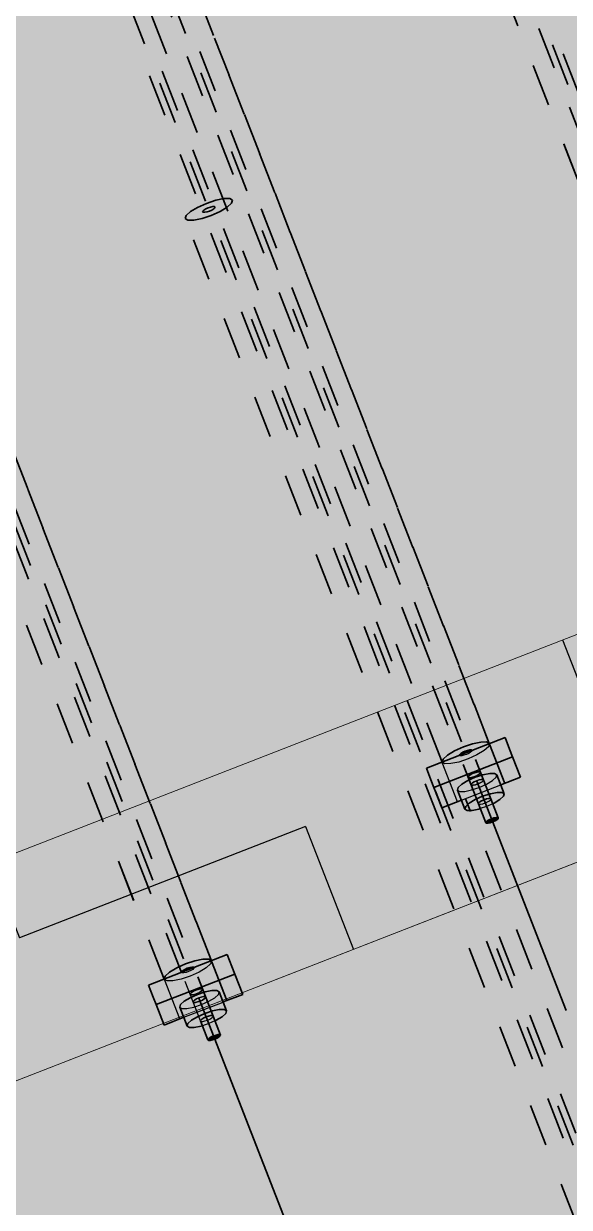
# Model space of a CAD drawing. Header units: metres. Extents: x 2688466 to 2688595, y 1221626 to 1221756.
# Drawn here: x 2688497.592 to 2688498.885, y 1221708.503 to 1221711.307 of the extents above; entities that cross this region are included whole.
import ezdxf

# ---------------------------------------------------------------- set-up
doc = ezdxf.new("R2010")
doc.units = ezdxf.units.M
doc.linetypes.add('AUSGEZOGEN', pattern=[0])
doc.linetypes.add('VERDECKT2_S2', pattern=[0.15, 0.1, -0.05])
for name, color, linetype, lineweight in [('Beton Ansicht', 7, 'AUSGEZOGEN', 35), ('Schnittbeschriftung', 7, 'AUSGEZOGEN', 50), ('Standard', 7, 'AUSGEZOGEN', 13)]:
    doc.layers.add(name, color=color, linetype=linetype, lineweight=lineweight)

msp = doc.modelspace()

# ---------------------------------------------------------------- hatches: boundary and pattern name
at = {"layer": 'Beton Ansicht', "linetype": 'AUSGEZOGEN', "lineweight": 13, "true_color": 0xc86432, "transparency": 33554687}
for points in [[(2688498.7436, 1221709.5882), (2688498.7328, 1221709.6161), (2688498.5464, 1221709.5435), (2688498.5573, 1221709.5157)], [(2688498.5573, 1221709.5157), (2688498.5643, 1221709.4977), (2688498.7506, 1221709.5702), (2688498.7436, 1221709.5882)], [(2688498.5643, 1221709.4977), (2688498.5831, 1221709.4494), (2688498.6297, 1221709.4676), (2688498.6203, 1221709.4917), (2688498.622, 1221709.4977), (2688498.6306, 1221709.5055), (2688498.6447, 1221709.514), (2688498.6622, 1221709.5219), (2688498.6803, 1221709.5279), (2688498.6965, 1221709.5312), (2688498.7081, 1221709.5312), (2688498.7135, 1221709.528), (2688498.7228, 1221709.5039), (2688498.7694, 1221709.522), (2688498.7506, 1221709.5702)], [(2688498.0854, 1221709.0739), (2688498.0746, 1221709.1018), (2688497.8882, 1221709.0292), (2688497.899, 1221709.0014)], [(2688497.899, 1221709.0014), (2688497.9061, 1221708.9834), (2688498.0924, 1221709.0559), (2688498.0854, 1221709.0739)], [(2688497.9061, 1221708.9834), (2688497.9248, 1221708.9351), (2688497.9714, 1221708.9533), (2688497.962, 1221708.9774), (2688497.9638, 1221708.9834), (2688497.9724, 1221708.9912), (2688497.9865, 1221708.9997), (2688498.0039, 1221709.0076), (2688498.0221, 1221709.0136), (2688498.0383, 1221709.0169), (2688498.0499, 1221709.0169), (2688498.0552, 1221709.0137), (2688498.0646, 1221708.9896), (2688498.1112, 1221709.0077), (2688498.0924, 1221709.0559)]]:
    msp.add_hatch(color=32, dxfattribs=at).paths.add_polyline_path(points)
at = {"layer": 'Beton Ansicht', "linetype": 'AUSGEZOGEN', "lineweight": 13, "transparency": 33554687}
for points in [[(2688498.6253, 1221709.5759), (2688498.6247, 1221709.574), (2688498.6258, 1221709.5744)], [(2688498.628, 1221709.5784), (2688498.6253, 1221709.5759), (2688498.6258, 1221709.5744), (2688498.6291, 1221709.5757)], [(2688498.6325, 1221709.5811), (2688498.628, 1221709.5784), (2688498.6291, 1221709.5757), (2688498.6339, 1221709.5776)], [(2688498.6381, 1221709.5837), (2688498.6325, 1221709.5811), (2688498.6339, 1221709.5776), (2688498.6396, 1221709.5798)], [(2688498.6439, 1221709.5856), (2688498.6381, 1221709.5837), (2688498.6396, 1221709.5798), (2688498.6453, 1221709.582)], [(2688498.6491, 1221709.5866), (2688498.6439, 1221709.5856), (2688498.6453, 1221709.582), (2688498.6502, 1221709.5839)], [(2688498.6528, 1221709.5866), (2688498.6491, 1221709.5866), (2688498.6502, 1221709.5839), (2688498.6534, 1221709.5852)], [(2688498.6545, 1221709.5856), (2688498.6528, 1221709.5866), (2688498.6534, 1221709.5852)], [(2688498.6481, 1221709.4605), (2688498.6622, 1221709.469), (2688498.6447, 1221709.514), (2688498.6306, 1221709.5055)], [(2688498.6622, 1221709.469), (2688498.6797, 1221709.4769), (2688498.6622, 1221709.5219), (2688498.6447, 1221709.514)], [(2688498.6797, 1221709.4769), (2688498.6979, 1221709.4829), (2688498.6803, 1221709.5279), (2688498.6622, 1221709.5219)], [(2688498.6979, 1221709.4829), (2688498.714, 1221709.4862), (2688498.6965, 1221709.5312), (2688498.6803, 1221709.5279)], [(2688498.714, 1221709.4862), (2688498.7256, 1221709.4862), (2688498.7081, 1221709.5312), (2688498.6965, 1221709.5312)], [(2688498.7256, 1221709.4862), (2688498.731, 1221709.483), (2688498.7135, 1221709.528), (2688498.7081, 1221709.5312)], [(2688498.6378, 1221709.4467), (2688498.6395, 1221709.4527), (2688498.622, 1221709.4977), (2688498.6203, 1221709.4917)], [(2688498.6395, 1221709.4527), (2688498.6481, 1221709.4605), (2688498.6306, 1221709.5055), (2688498.622, 1221709.4977)], [(2688498.7066, 1221709.4606), (2688498.7207, 1221709.4691), (2688498.7292, 1221709.477), (2688498.731, 1221709.483), (2688498.7256, 1221709.4862), (2688498.714, 1221709.4862), (2688498.6979, 1221709.4829), (2688498.6797, 1221709.4769), (2688498.6622, 1221709.469), (2688498.6481, 1221709.4605), (2688498.6395, 1221709.4527), (2688498.6378, 1221709.4467), (2688498.6431, 1221709.4435), (2688498.6548, 1221709.4435), (2688498.6709, 1221709.4467), (2688498.6739, 1221709.4477), (2688498.6695, 1221709.459), (2688498.67, 1221709.4609), (2688498.6728, 1221709.4635), (2688498.6773, 1221709.4662), (2688498.6829, 1221709.4687), (2688498.6887, 1221709.4706), (2688498.6939, 1221709.4717), (2688498.6976, 1221709.4717), (2688498.6993, 1221709.4706), (2688498.7037, 1221709.4593)], [(2688498.687, 1221709.414), (2688498.6876, 1221709.4159), (2688498.67, 1221709.4609), (2688498.6695, 1221709.459)], [(2688498.6876, 1221709.4159), (2688498.6903, 1221709.4185), (2688498.6728, 1221709.4635), (2688498.67, 1221709.4609)], [(2688498.6903, 1221709.4185), (2688498.6948, 1221709.4212), (2688498.6773, 1221709.4662), (2688498.6728, 1221709.4635)], [(2688498.6948, 1221709.4212), (2688498.7004, 1221709.4237), (2688498.6829, 1221709.4687), (2688498.6773, 1221709.4662)], [(2688498.7004, 1221709.4237), (2688498.7062, 1221709.4256), (2688498.6887, 1221709.4706), (2688498.6829, 1221709.4687)], [(2688498.7062, 1221709.4256), (2688498.7114, 1221709.4267), (2688498.6939, 1221709.4717), (2688498.6887, 1221709.4706)], [(2688498.7114, 1221709.4267), (2688498.7151, 1221709.4267), (2688498.6976, 1221709.4717), (2688498.6939, 1221709.4717)], [(2688498.7151, 1221709.4267), (2688498.7168, 1221709.4256), (2688498.6993, 1221709.4706), (2688498.6976, 1221709.4717)], [(2688498.7135, 1221709.4212), (2688498.7163, 1221709.4237), (2688498.7168, 1221709.4256), (2688498.7151, 1221709.4267), (2688498.7114, 1221709.4267), (2688498.7062, 1221709.4256), (2688498.7004, 1221709.4237), (2688498.6948, 1221709.4212), (2688498.6903, 1221709.4185), (2688498.6876, 1221709.4159), (2688498.687, 1221709.414), (2688498.6887, 1221709.413), (2688498.6924, 1221709.413), (2688498.6976, 1221709.414), (2688498.7034, 1221709.416), (2688498.709, 1221709.4185)], [(2688497.9698, 1221709.0641), (2688497.967, 1221709.0616), (2688497.9676, 1221709.0601), (2688497.9708, 1221709.0614)], [(2688497.9743, 1221709.0668), (2688497.9698, 1221709.0641), (2688497.9708, 1221709.0614), (2688497.9757, 1221709.0633)], [(2688497.9799, 1221709.0694), (2688497.9743, 1221709.0668), (2688497.9757, 1221709.0633), (2688497.9814, 1221709.0655)], [(2688497.9857, 1221709.0713), (2688497.9799, 1221709.0694), (2688497.9814, 1221709.0655), (2688497.9871, 1221709.0677)], [(2688497.9909, 1221709.0723), (2688497.9857, 1221709.0713), (2688497.9871, 1221709.0677), (2688497.9919, 1221709.0696)], [(2688497.9946, 1221709.0723), (2688497.9909, 1221709.0723), (2688497.9919, 1221709.0696), (2688497.9952, 1221709.0709)], [(2688497.9963, 1221709.0713), (2688497.9946, 1221709.0723), (2688497.9952, 1221709.0709)], [(2688497.967, 1221709.0616), (2688497.9665, 1221709.0597), (2688497.9676, 1221709.0601)], [(2688498.004, 1221708.9547), (2688498.0215, 1221708.9626), (2688498.0039, 1221709.0076), (2688497.9865, 1221708.9997)], [(2688498.0215, 1221708.9626), (2688498.0396, 1221708.9686), (2688498.0221, 1221709.0136), (2688498.0039, 1221709.0076)], [(2688498.0396, 1221708.9686), (2688498.0558, 1221708.9719), (2688498.0383, 1221709.0169), (2688498.0221, 1221709.0136)], [(2688498.0558, 1221708.9719), (2688498.0674, 1221708.9719), (2688498.0499, 1221709.0169), (2688498.0383, 1221709.0169)], [(2688498.0674, 1221708.9719), (2688498.0727, 1221708.9687), (2688498.0552, 1221709.0137), (2688498.0499, 1221709.0169)], [(2688497.9796, 1221708.9324), (2688497.9813, 1221708.9384), (2688497.9638, 1221708.9834), (2688497.962, 1221708.9774)], [(2688497.9813, 1221708.9384), (2688497.9899, 1221708.9462), (2688497.9724, 1221708.9912), (2688497.9638, 1221708.9834)], [(2688497.9899, 1221708.9462), (2688498.004, 1221708.9547), (2688497.9865, 1221708.9997), (2688497.9724, 1221708.9912)], [(2688498.0483, 1221708.9463), (2688498.0624, 1221708.9548), (2688498.071, 1221708.9627), (2688498.0727, 1221708.9687), (2688498.0674, 1221708.9719), (2688498.0558, 1221708.9719), (2688498.0396, 1221708.9686), (2688498.0215, 1221708.9626), (2688498.004, 1221708.9547), (2688497.9899, 1221708.9462), (2688497.9813, 1221708.9384), (2688497.9796, 1221708.9324), (2688497.9849, 1221708.9291), (2688497.9965, 1221708.9292), (2688498.0127, 1221708.9324), (2688498.0156, 1221708.9334), (2688498.0112, 1221708.9447), (2688498.0118, 1221708.9466), (2688498.0145, 1221708.9491), (2688498.0191, 1221708.9519), (2688498.0247, 1221708.9544), (2688498.0305, 1221708.9563), (2688498.0356, 1221708.9574), (2688498.0394, 1221708.9574), (2688498.0411, 1221708.9563), (2688498.0455, 1221708.945)], [(2688498.0321, 1221708.9041), (2688498.0366, 1221708.9069), (2688498.0191, 1221708.9519), (2688498.0145, 1221708.9491)], [(2688498.0366, 1221708.9069), (2688498.0422, 1221708.9094), (2688498.0247, 1221708.9544), (2688498.0191, 1221708.9519)], [(2688498.0422, 1221708.9094), (2688498.048, 1221708.9113), (2688498.0305, 1221708.9563), (2688498.0247, 1221708.9544)], [(2688498.048, 1221708.9113), (2688498.0532, 1221708.9124), (2688498.0356, 1221708.9574), (2688498.0305, 1221708.9563)], [(2688498.0532, 1221708.9124), (2688498.0569, 1221708.9124), (2688498.0394, 1221708.9574), (2688498.0356, 1221708.9574)], [(2688498.0569, 1221708.9124), (2688498.0586, 1221708.9113), (2688498.0411, 1221708.9563), (2688498.0394, 1221708.9574)], [(2688498.0288, 1221708.8997), (2688498.0293, 1221708.9016), (2688498.0118, 1221708.9466), (2688498.0112, 1221708.9447)], [(2688498.0293, 1221708.9016), (2688498.0321, 1221708.9041), (2688498.0145, 1221708.9491), (2688498.0118, 1221708.9466)], [(2688498.0553, 1221708.9069), (2688498.058, 1221708.9094), (2688498.0586, 1221708.9113), (2688498.0569, 1221708.9124), (2688498.0532, 1221708.9124), (2688498.048, 1221708.9113), (2688498.0422, 1221708.9094), (2688498.0366, 1221708.9069), (2688498.0321, 1221708.9041), (2688498.0293, 1221708.9016), (2688498.0288, 1221708.8997), (2688498.0305, 1221708.8987), (2688498.0342, 1221708.8987), (2688498.0394, 1221708.8997), (2688498.0452, 1221708.9017), (2688498.0508, 1221708.9042)]]:
    msp.add_hatch(color=5, dxfattribs=at).paths.add_polyline_path(points)
at = {"layer": 'Standard', "linetype": 'AUSGEZOGEN', "lineweight": 13, "transparency": 33554559}
h = msp.add_hatch(color=7, dxfattribs=at)
h.set_gradient(color1=(199, 199, 199), color2=(199, 199, 199), one_color=1)
h.paths.add_polyline_path([(2688508.4469, 1221713.6064), (2688507.7472, 1221715.4031), (2688495.913, 1221710.7942), (2688496.6224, 1221708.9726), (2688497.1177, 1221709.1655), (2688507.7296, 1221713.2983), (2688507.7199, 1221713.3233)], flags=0)
h = msp.add_hatch(color=7, dxfattribs=at)
h.set_gradient(color1=(140, 255, 140), color2=(140, 255, 140), one_color=1)
h.paths.add_polyline_path([(2688507.7296, 1221713.2983), (2688497.1177, 1221709.1655), (2688496.6224, 1221708.9726), (2688496.8051, 1221708.5036), (2688507.9123, 1221712.8293)], flags=0)
at = {"layer": 'Standard', "linetype": 'AUSGEZOGEN', "lineweight": 25, "transparency": 33554687}
h = msp.add_hatch(dxfattribs=at)
h.set_pattern_fill('MUSTER', scale=0.7275, angle=201.28, style=0, pattern_type=2)
h.set_pattern_definition([(201.28, (2688527.21626, 1221729.27115), (-0.413869, -0.941926), [0.7275, -0.7275]), (291.28, (2688527.21626, 1221729.27115), (0.941926, -0.413869), [0.7275, -0.7275])])
h.paths.add_polyline_path([(2688496.6224, 1221708.9726), (2688496.8051, 1221708.5036), (2688501.5164, 1221710.3382), (2688502.4685, 1221709.6683), (2688508.2642, 1221711.9256), (2688507.7296, 1221713.2983), (2688497.1177, 1221709.1655)], flags=0)
at = {"layer": 'Standard', "linetype": 'AUSGEZOGEN', "lineweight": 13, "transparency": 33554559}
h = msp.add_hatch(color=7, dxfattribs=at)
h.set_gradient(color1=(199, 199, 199), color2=(199, 199, 199), one_color=1)
h.paths.add_polyline_path([(2688498.9716, 1221702.9406), (2688501.4559, 1221703.9081), (2688500.6814, 1221705.8966), (2688502.9031, 1221706.7619), (2688501.5163, 1221710.3384), (2688496.8051, 1221708.5036)], flags=0)

# ---------------------------------------------------------------- linework, layer by layer
at = {"layer": 'Beton Ansicht', "linetype": 'VERDECKT2_S2', "lineweight": 35, "transparency": 33554687}
for p, q in [((2688499.5022, 1221709.5253), (2688498.0552, 1221713.2406)), ((2688499.5346, 1221709.4861), (2688498.0645, 1221713.2609)), ((2688499.4872, 1221709.6519), (2688498.0851, 1221713.2522)), ((2688499.4164, 1221709.6243), (2688498.0142, 1221713.2246)), ((2688498.7019, 1221709.4198), (2688497.2318, 1221713.1946)), ((2688498.6993, 1221709.4706), (2688497.2524, 1221713.1859)), ((2688498.6955, 1221709.6016), (2688497.2934, 1221713.2019)), ((2688498.5837, 1221709.558), (2688497.1815, 1221713.1583)), ((2688498.6695, 1221709.459), (2688497.2225, 1221713.1743)), ((2688498.0437, 1221708.9055), (2688496.5736, 1221712.6803)), ((2688498.0373, 1221709.0873), (2688496.6351, 1221712.6876)), ((2688497.9665, 1221709.0597), (2688496.5643, 1221712.66)), ((2688498.0411, 1221708.9563), (2688496.5941, 1221712.6716)), ((2688497.9255, 1221709.0437), (2688496.5233, 1221712.644)), ((2688500.7815, 1221703.8046), (2688497.7203, 1221711.6648)), ((2688498.7321, 1221709.5075), (2688498.0446, 1221711.2728)), ((2688498.5837, 1221709.558), (2688497.9328, 1221711.2293)), ((2688500.6849, 1221704.0083), (2688497.8806, 1221711.2089)), ((2688500.7148, 1221704.0199), (2688497.9104, 1221711.2205)), ((2688499.4164, 1221709.6243), (2688498.8416, 1221711.1003)), ((2688498.0472, 1221710.8887), (2688498.0253, 1221710.8815)), ((2688498.0665, 1221710.8926), (2688498.0472, 1221710.8887)), ((2688498.0805, 1221710.8927), (2688498.0665, 1221710.8926)), ((2688498.0869, 1221710.8888), (2688498.0805, 1221710.8927)), ((2688498.0848, 1221710.8816), (2688498.0869, 1221710.8888)), ((2688497.9874, 1221710.8618), (2688497.9772, 1221710.8524)), ((2688498.0044, 1221710.872), (2688497.9874, 1221710.8618)), ((2688498.0253, 1221710.8815), (2688498.0044, 1221710.872)), ((2688498.0166, 1221710.8631), (2688498.0161, 1221710.8612)), ((2688498.0161, 1221710.8612), (2688498.0178, 1221710.8602)), ((2688498.0194, 1221710.8656), (2688498.0166, 1221710.8631)), ((2688498.0178, 1221710.8602), (2688498.0215, 1221710.8602)), ((2688498.0239, 1221710.8683), (2688498.0194, 1221710.8656)), ((2688498.0215, 1221710.8602), (2688498.0267, 1221710.8612)), ((2688498.0295, 1221710.8709), (2688498.0239, 1221710.8683)), ((2688498.0267, 1221710.8612), (2688498.0325, 1221710.8631)), ((2688498.0353, 1221710.8728), (2688498.0295, 1221710.8709)), ((2688498.0325, 1221710.8631), (2688498.0381, 1221710.8657)), ((2688498.0404, 1221710.8738), (2688498.0353, 1221710.8728)), ((2688498.0366, 1221710.8525), (2688498.0576, 1221710.862)), ((2688498.0381, 1221710.8657), (2688498.0426, 1221710.8684)), ((2688498.0442, 1221710.8738), (2688498.0404, 1221710.8738)), ((2688498.0426, 1221710.8684), (2688498.0453, 1221710.8709)), ((2688498.0459, 1221710.8728), (2688498.0442, 1221710.8738)), ((2688498.0453, 1221710.8709), (2688498.0459, 1221710.8728)), ((2688498.0576, 1221710.862), (2688498.0745, 1221710.8722)), ((2688498.0745, 1221710.8722), (2688498.0848, 1221710.8816)), ((2688498.0739, 1221708.9932), (2688497.3572, 1221710.8334)), ((2688497.9772, 1221710.8524), (2688497.9751, 1221710.8452)), ((2688497.9751, 1221710.8452), (2688497.9815, 1221710.8413)), ((2688500.6439, 1221703.9924), (2688497.9751, 1221710.8452)), ((2688497.9815, 1221710.8413), (2688497.9954, 1221710.8414)), ((2688497.9954, 1221710.8414), (2688498.0148, 1221710.8453)), ((2688498.0148, 1221710.8453), (2688498.0366, 1221710.8525)), ((2688497.9255, 1221709.0437), (2688497.2454, 1221710.7898)), ((2688500.7558, 1221704.0359), (2688498.639, 1221709.4712))]:
    msp.add_line(p, q, dxfattribs=at)
at = {"layer": 'Beton Ansicht', "linetype": 'AUSGEZOGEN', "lineweight": 35, "transparency": 33554687}
for p, q in [((2688498.5464, 1221709.5435), (2688498.7328, 1221709.6161)), ((2688498.634, 1221709.5943), (2688498.6558, 1221709.6015)), ((2688498.6558, 1221709.6015), (2688498.6752, 1221709.6054)), ((2688498.6752, 1221709.6054), (2688498.6891, 1221709.6055)), ((2688498.6891, 1221709.6055), (2688498.6955, 1221709.6016)), ((2688498.7436, 1221709.5882), (2688498.7328, 1221709.6161)), ((2688498.7506, 1221709.5702), (2688498.5643, 1221709.4977)), ((2688498.5858, 1221709.5652), (2688498.5961, 1221709.5746)), ((2688498.5961, 1221709.5746), (2688498.613, 1221709.5848)), ((2688498.613, 1221709.5848), (2688498.634, 1221709.5943)), ((2688498.6247, 1221709.574), (2688498.6253, 1221709.5759)), ((2688498.6253, 1221709.5759), (2688498.628, 1221709.5784)), ((2688498.628, 1221709.5784), (2688498.6325, 1221709.5811)), ((2688498.6325, 1221709.5811), (2688498.6381, 1221709.5837)), ((2688498.6381, 1221709.5837), (2688498.6439, 1221709.5856)), ((2688498.6439, 1221709.5856), (2688498.6491, 1221709.5866)), ((2688498.6491, 1221709.5866), (2688498.6528, 1221709.5866)), ((2688498.6528, 1221709.5866), (2688498.6545, 1221709.5856)), ((2688498.7436, 1221709.5882), (2688498.7506, 1221709.5702)), ((2688498.7694, 1221709.522), (2688498.7506, 1221709.5702)), ((2688498.5464, 1221709.5435), (2688498.5573, 1221709.5157)), ((2688498.5837, 1221709.558), (2688498.5858, 1221709.5652)), ((2688498.5573, 1221709.5157), (2688498.5643, 1221709.4977)), ((2688498.6447, 1221709.514), (2688498.6306, 1221709.5055)), ((2688498.6622, 1221709.5219), (2688498.6447, 1221709.514)), ((2688498.6803, 1221709.5279), (2688498.6622, 1221709.5219)), ((2688498.6965, 1221709.5312), (2688498.6803, 1221709.5279)), ((2688498.7081, 1221709.5312), (2688498.6965, 1221709.5312)), ((2688498.7135, 1221709.528), (2688498.7081, 1221709.5312)), ((2688498.7135, 1221709.528), (2688498.731, 1221709.483)), ((2688498.7228, 1221709.5039), (2688498.7694, 1221709.522)), ((2688498.5643, 1221709.4977), (2688498.5831, 1221709.4494)), ((2688498.622, 1221709.4977), (2688498.6203, 1221709.4917)), ((2688498.6203, 1221709.4917), (2688498.6378, 1221709.4467)), ((2688498.6306, 1221709.5055), (2688498.622, 1221709.4977)), ((2688498.6797, 1221709.4769), (2688498.6979, 1221709.4829)), ((2688498.6979, 1221709.4829), (2688498.714, 1221709.4862)), ((2688498.714, 1221709.4862), (2688498.7256, 1221709.4862)), ((2688498.7256, 1221709.4862), (2688498.731, 1221709.483)), ((2688498.731, 1221709.483), (2688498.7292, 1221709.477)), ((2688498.5831, 1221709.4494), (2688498.6297, 1221709.4676)), ((2688498.6395, 1221709.4527), (2688498.6481, 1221709.4605)), ((2688498.6481, 1221709.4605), (2688498.6622, 1221709.469)), ((2688498.6622, 1221709.469), (2688498.6797, 1221709.4769)), ((2688498.67, 1221709.4609), (2688498.6695, 1221709.459)), ((2688498.687, 1221709.414), (2688498.6695, 1221709.459)), ((2688498.6728, 1221709.4635), (2688498.67, 1221709.4609)), ((2688498.6773, 1221709.4662), (2688498.6728, 1221709.4635)), ((2688498.6829, 1221709.4687), (2688498.6773, 1221709.4662)), ((2688498.6887, 1221709.4706), (2688498.6829, 1221709.4687)), ((2688498.6939, 1221709.4717), (2688498.6887, 1221709.4706)), ((2688498.6976, 1221709.4717), (2688498.6939, 1221709.4717)), ((2688498.6993, 1221709.4706), (2688498.6976, 1221709.4717)), ((2688498.7168, 1221709.4256), (2688498.6993, 1221709.4706)), ((2688498.7066, 1221709.4606), (2688498.7037, 1221709.4593)), ((2688498.7207, 1221709.4691), (2688498.7066, 1221709.4606)), ((2688498.7292, 1221709.477), (2688498.7207, 1221709.4691)), ((2688498.6378, 1221709.4467), (2688498.6395, 1221709.4527)), ((2688498.6431, 1221709.4435), (2688498.6378, 1221709.4467)), ((2688498.6548, 1221709.4435), (2688498.6431, 1221709.4435)), ((2688498.6709, 1221709.4467), (2688498.6548, 1221709.4435)), ((2688498.6739, 1221709.4477), (2688498.6709, 1221709.4467)), ((2688498.687, 1221709.414), (2688498.6876, 1221709.4159)), ((2688498.6887, 1221709.413), (2688498.687, 1221709.414)), ((2688498.6876, 1221709.4159), (2688498.6903, 1221709.4185)), ((2688498.6924, 1221709.413), (2688498.6887, 1221709.413)), ((2688498.6903, 1221709.4185), (2688498.6948, 1221709.4212)), ((2688498.6976, 1221709.414), (2688498.6924, 1221709.413)), ((2688498.6948, 1221709.4212), (2688498.7004, 1221709.4237)), ((2688498.7034, 1221709.416), (2688498.6976, 1221709.414)), ((2688498.7004, 1221709.4237), (2688498.7062, 1221709.4256)), ((2688498.8772, 1221708.9698), (2688498.7019, 1221709.4198)), ((2688498.709, 1221709.4185), (2688498.7034, 1221709.416)), ((2688498.7062, 1221709.4256), (2688498.7114, 1221709.4267)), ((2688498.7135, 1221709.4212), (2688498.709, 1221709.4185)), ((2688498.7114, 1221709.4267), (2688498.7151, 1221709.4267)), ((2688498.7163, 1221709.4237), (2688498.7135, 1221709.4212)), ((2688498.7151, 1221709.4267), (2688498.7168, 1221709.4256)), ((2688498.7168, 1221709.4256), (2688498.7163, 1221709.4237)), ((2688497.8882, 1221709.0292), (2688498.0746, 1221709.1018)), ((2688497.9976, 1221709.0872), (2688498.0169, 1221709.0911)), ((2688498.0169, 1221709.0911), (2688498.0309, 1221709.0911)), ((2688498.0309, 1221709.0911), (2688498.0373, 1221709.0873)), ((2688498.0854, 1221709.0739), (2688498.0746, 1221709.1018)), ((2688497.9379, 1221709.0603), (2688497.9548, 1221709.0705)), ((2688497.9548, 1221709.0705), (2688497.9757, 1221709.08)), ((2688497.967, 1221709.0616), (2688497.9698, 1221709.0641)), ((2688497.9698, 1221709.0641), (2688497.9743, 1221709.0668)), ((2688497.9743, 1221709.0668), (2688497.9799, 1221709.0694)), ((2688497.9757, 1221709.08), (2688497.9976, 1221709.0872)), ((2688497.9799, 1221709.0694), (2688497.9857, 1221709.0713)), ((2688497.9857, 1221709.0713), (2688497.9909, 1221709.0723)), ((2688497.9909, 1221709.0723), (2688497.9946, 1221709.0723)), ((2688497.9946, 1221709.0723), (2688497.9963, 1221709.0713)), ((2688498.0854, 1221709.0739), (2688498.0924, 1221709.0559)), ((2688498.0924, 1221709.0559), (2688497.9061, 1221708.9834)), ((2688497.9255, 1221709.0437), (2688497.9276, 1221709.0509)), ((2688497.9276, 1221709.0509), (2688497.9379, 1221709.0603)), ((2688497.9665, 1221709.0597), (2688497.967, 1221709.0616)), ((2688498.1112, 1221709.0077), (2688498.0924, 1221709.0559)), ((2688497.8882, 1221709.0292), (2688497.899, 1221709.0014)), ((2688498.0039, 1221709.0076), (2688497.9865, 1221708.9997)), ((2688498.0221, 1221709.0136), (2688498.0039, 1221709.0076)), ((2688498.0383, 1221709.0169), (2688498.0221, 1221709.0136)), ((2688498.0499, 1221709.0169), (2688498.0383, 1221709.0169)), ((2688498.0552, 1221709.0137), (2688498.0499, 1221709.0169)), ((2688498.0552, 1221709.0137), (2688498.0727, 1221708.9687)), ((2688498.0646, 1221708.9896), (2688498.1112, 1221709.0077)), ((2688497.899, 1221709.0014), (2688497.9061, 1221708.9834)), ((2688497.9061, 1221708.9834), (2688497.9248, 1221708.9351)), ((2688497.9638, 1221708.9834), (2688497.962, 1221708.9774)), ((2688497.9724, 1221708.9912), (2688497.9638, 1221708.9834)), ((2688497.9865, 1221708.9997), (2688497.9724, 1221708.9912)), ((2688497.9248, 1221708.9351), (2688497.9714, 1221708.9533)), ((2688497.962, 1221708.9774), (2688497.9796, 1221708.9324)), ((2688497.9899, 1221708.9462), (2688498.004, 1221708.9547)), ((2688498.004, 1221708.9547), (2688498.0215, 1221708.9626)), ((2688498.0191, 1221708.9519), (2688498.0145, 1221708.9491)), ((2688498.0247, 1221708.9544), (2688498.0191, 1221708.9519)), ((2688498.0215, 1221708.9626), (2688498.0396, 1221708.9686)), ((2688498.0305, 1221708.9563), (2688498.0247, 1221708.9544)), ((2688498.0356, 1221708.9574), (2688498.0305, 1221708.9563)), ((2688498.0394, 1221708.9574), (2688498.0356, 1221708.9574)), ((2688498.0411, 1221708.9563), (2688498.0394, 1221708.9574)), ((2688498.0396, 1221708.9686), (2688498.0558, 1221708.9719)), ((2688498.0586, 1221708.9113), (2688498.0411, 1221708.9563)), ((2688498.0624, 1221708.9548), (2688498.0483, 1221708.9463)), ((2688498.0558, 1221708.9719), (2688498.0674, 1221708.9719)), ((2688498.071, 1221708.9627), (2688498.0624, 1221708.9548)), ((2688498.0674, 1221708.9719), (2688498.0727, 1221708.9687)), ((2688498.0727, 1221708.9687), (2688498.071, 1221708.9627)), ((2688497.9796, 1221708.9324), (2688497.9813, 1221708.9384)), ((2688497.9849, 1221708.9291), (2688497.9796, 1221708.9324)), ((2688497.9813, 1221708.9384), (2688497.9899, 1221708.9462)), ((2688497.9965, 1221708.9292), (2688497.9849, 1221708.9291)), ((2688498.0127, 1221708.9324), (2688497.9965, 1221708.9292)), ((2688498.0118, 1221708.9466), (2688498.0112, 1221708.9447)), ((2688498.0288, 1221708.8997), (2688498.0112, 1221708.9447)), ((2688498.0145, 1221708.9491), (2688498.0118, 1221708.9466)), ((2688498.0156, 1221708.9334), (2688498.0127, 1221708.9324)), ((2688498.0483, 1221708.9463), (2688498.0455, 1221708.945)), ((2688498.0288, 1221708.8997), (2688498.0293, 1221708.9016)), ((2688498.0305, 1221708.8987), (2688498.0288, 1221708.8997)), ((2688498.0293, 1221708.9016), (2688498.0321, 1221708.9041)), ((2688498.0342, 1221708.8987), (2688498.0305, 1221708.8987)), ((2688498.0321, 1221708.9041), (2688498.0366, 1221708.9069)), ((2688498.0394, 1221708.8997), (2688498.0342, 1221708.8987)), ((2688498.0366, 1221708.9069), (2688498.0422, 1221708.9094)), ((2688498.0452, 1221708.9017), (2688498.0394, 1221708.8997)), ((2688498.0422, 1221708.9094), (2688498.048, 1221708.9113)), ((2688498.219, 1221708.4555), (2688498.0437, 1221708.9055)), ((2688498.0508, 1221708.9042), (2688498.0452, 1221708.9017)), ((2688498.048, 1221708.9113), (2688498.0532, 1221708.9124)), ((2688498.0553, 1221708.9069), (2688498.0508, 1221708.9042)), ((2688498.0532, 1221708.9124), (2688498.0569, 1221708.9124)), ((2688498.058, 1221708.9094), (2688498.0553, 1221708.9069)), ((2688498.0569, 1221708.9124), (2688498.0586, 1221708.9113)), ((2688498.0586, 1221708.9113), (2688498.058, 1221708.9094))]:
    msp.add_line(p, q, dxfattribs=at)
at = {"layer": 'Beton Ansicht', "linetype": 'VERDECKT2_S2', "lineweight": 25, "transparency": 33554687}
for p, q in [((2688498.6955, 1221709.6016), (2688498.6934, 1221709.5944)), ((2688498.6264, 1221709.573), (2688498.6247, 1221709.574)), ((2688498.6301, 1221709.573), (2688498.6264, 1221709.573)), ((2688498.6353, 1221709.574), (2688498.6301, 1221709.573)), ((2688498.6411, 1221709.5759), (2688498.6353, 1221709.574)), ((2688498.6467, 1221709.5785), (2688498.6411, 1221709.5759)), ((2688498.6662, 1221709.5748), (2688498.6452, 1221709.5653)), ((2688498.6512, 1221709.5812), (2688498.6467, 1221709.5785)), ((2688498.654, 1221709.5837), (2688498.6512, 1221709.5812)), ((2688498.6545, 1221709.5856), (2688498.654, 1221709.5837)), ((2688498.6831, 1221709.585), (2688498.6662, 1221709.5748)), ((2688498.6934, 1221709.5944), (2688498.6831, 1221709.585)), ((2688498.6203, 1221709.4639), (2688498.5837, 1221709.558)), ((2688498.5901, 1221709.5541), (2688498.5837, 1221709.558)), ((2688498.6041, 1221709.5542), (2688498.5901, 1221709.5541)), ((2688498.6234, 1221709.5581), (2688498.6041, 1221709.5542)), ((2688498.6452, 1221709.5653), (2688498.6234, 1221709.5581)), ((2688498.6455, 1221709.5239), (2688498.6449, 1221709.522)), ((2688498.6449, 1221709.522), (2688498.6455, 1221709.5239)), ((2688498.6449, 1221709.522), (2688498.6466, 1221709.521)), ((2688498.6466, 1221709.521), (2688498.6449, 1221709.522)), ((2688498.6482, 1221709.5265), (2688498.6455, 1221709.5239)), ((2688498.6455, 1221709.5239), (2688498.6482, 1221709.5265)), ((2688498.6466, 1221709.521), (2688498.6504, 1221709.521)), ((2688498.6504, 1221709.521), (2688498.6466, 1221709.521)), ((2688498.6528, 1221709.5292), (2688498.6482, 1221709.5265)), ((2688498.6482, 1221709.5265), (2688498.6528, 1221709.5292)), ((2688498.6504, 1221709.521), (2688498.6555, 1221709.5221)), ((2688498.6555, 1221709.5221), (2688498.6504, 1221709.521)), ((2688498.6583, 1221709.5317), (2688498.6528, 1221709.5292)), ((2688498.6528, 1221709.5292), (2688498.6583, 1221709.5317)), ((2688498.6553, 1221709.5085), (2688498.6598, 1221709.5112)), ((2688498.6598, 1221709.5112), (2688498.6553, 1221709.5085)), ((2688498.6555, 1221709.5221), (2688498.6614, 1221709.524)), ((2688498.6614, 1221709.524), (2688498.6555, 1221709.5221)), ((2688498.6642, 1221709.5336), (2688498.6583, 1221709.5317)), ((2688498.6583, 1221709.5317), (2688498.6642, 1221709.5336)), ((2688498.6598, 1221709.5112), (2688498.6654, 1221709.5137)), ((2688498.6654, 1221709.5137), (2688498.6598, 1221709.5112)), ((2688498.6614, 1221709.524), (2688498.6669, 1221709.5265)), ((2688498.6669, 1221709.5265), (2688498.6614, 1221709.524)), ((2688498.6693, 1221709.5347), (2688498.6642, 1221709.5336)), ((2688498.6642, 1221709.5336), (2688498.6693, 1221709.5347)), ((2688498.6654, 1221709.5137), (2688498.6712, 1221709.5156)), ((2688498.6712, 1221709.5156), (2688498.6654, 1221709.5137)), ((2688498.6669, 1221709.5265), (2688498.6715, 1221709.5292)), ((2688498.6715, 1221709.5292), (2688498.6669, 1221709.5265)), ((2688498.673, 1221709.5347), (2688498.6693, 1221709.5347)), ((2688498.6693, 1221709.5347), (2688498.673, 1221709.5347)), ((2688498.6712, 1221709.5156), (2688498.6763, 1221709.5167)), ((2688498.6763, 1221709.5167), (2688498.6712, 1221709.5156)), ((2688498.6715, 1221709.5292), (2688498.6742, 1221709.5317)), ((2688498.6742, 1221709.5317), (2688498.6715, 1221709.5292)), ((2688498.6748, 1221709.5336), (2688498.673, 1221709.5347)), ((2688498.673, 1221709.5347), (2688498.6748, 1221709.5336)), ((2688498.6785, 1221709.5112), (2688498.674, 1221709.5085)), ((2688498.674, 1221709.5085), (2688498.6785, 1221709.5112)), ((2688498.6742, 1221709.5317), (2688498.6748, 1221709.5336)), ((2688498.6748, 1221709.5336), (2688498.6742, 1221709.5317)), ((2688498.6763, 1221709.5167), (2688498.6801, 1221709.5167)), ((2688498.6801, 1221709.5167), (2688498.6763, 1221709.5167)), ((2688498.6812, 1221709.5137), (2688498.6785, 1221709.5112)), ((2688498.6785, 1221709.5112), (2688498.6812, 1221709.5137)), ((2688498.6801, 1221709.5167), (2688498.6818, 1221709.5156)), ((2688498.6818, 1221709.5156), (2688498.6801, 1221709.5167)), ((2688498.6818, 1221709.5156), (2688498.6812, 1221709.5137)), ((2688498.6812, 1221709.5137), (2688498.6818, 1221709.5156)), ((2688498.689, 1221709.5056), (2688498.7031, 1221709.5141)), ((2688498.7031, 1221709.5141), (2688498.7117, 1221709.522)), ((2688498.7117, 1221709.522), (2688498.7135, 1221709.528)), ((2688498.6203, 1221709.4917), (2688498.6256, 1221709.4885)), ((2688498.6256, 1221709.4885), (2688498.6372, 1221709.4885)), ((2688498.6297, 1221709.4676), (2688498.7228, 1221709.5039)), ((2688498.6372, 1221709.4885), (2688498.6534, 1221709.4918)), ((2688498.6519, 1221709.504), (2688498.6525, 1221709.5059)), ((2688498.6525, 1221709.5059), (2688498.6519, 1221709.504)), ((2688498.6537, 1221709.503), (2688498.6519, 1221709.504)), ((2688498.6519, 1221709.504), (2688498.6537, 1221709.503)), ((2688498.6525, 1221709.5059), (2688498.6553, 1221709.5085)), ((2688498.6553, 1221709.5085), (2688498.6525, 1221709.5059)), ((2688498.6534, 1221709.4918), (2688498.6716, 1221709.4978)), ((2688498.6574, 1221709.503), (2688498.6537, 1221709.503)), ((2688498.6537, 1221709.503), (2688498.6574, 1221709.503)), ((2688498.6625, 1221709.504), (2688498.6574, 1221709.503)), ((2688498.6574, 1221709.503), (2688498.6625, 1221709.504)), ((2688498.6684, 1221709.506), (2688498.6625, 1221709.504)), ((2688498.6625, 1221709.504), (2688498.6684, 1221709.506)), ((2688498.674, 1221709.5085), (2688498.6684, 1221709.506)), ((2688498.6684, 1221709.506), (2688498.674, 1221709.5085)), ((2688498.6716, 1221709.4978), (2688498.689, 1221709.5056)), ((2688498.6695, 1221709.459), (2688498.6712, 1221709.458)), ((2688498.6712, 1221709.458), (2688498.6749, 1221709.458)), ((2688498.6749, 1221709.458), (2688498.6801, 1221709.459)), ((2688498.6801, 1221709.459), (2688498.6859, 1221709.461)), ((2688498.6859, 1221709.461), (2688498.6915, 1221709.4635)), ((2688498.7037, 1221709.4593), (2688498.6891, 1221709.4528)), ((2688498.6915, 1221709.4635), (2688498.696, 1221709.4662)), ((2688498.696, 1221709.4662), (2688498.6987, 1221709.4687)), ((2688498.6987, 1221709.4687), (2688498.6993, 1221709.4706)), ((2688498.6891, 1221709.4528), (2688498.6739, 1221709.4477)), ((2688497.9885, 1221709.0641), (2688497.9829, 1221709.0616)), ((2688497.993, 1221709.0669), (2688497.9885, 1221709.0641)), ((2688497.9957, 1221709.0694), (2688497.993, 1221709.0669)), ((2688497.9963, 1221709.0713), (2688497.9957, 1221709.0694)), ((2688498.0249, 1221709.0707), (2688498.008, 1221709.0605)), ((2688498.0352, 1221709.0801), (2688498.0249, 1221709.0707)), ((2688498.0373, 1221709.0873), (2688498.0352, 1221709.0801)), ((2688497.9621, 1221708.9496), (2688497.9255, 1221709.0437)), ((2688497.9319, 1221709.0398), (2688497.9255, 1221709.0437)), ((2688497.9458, 1221709.0399), (2688497.9319, 1221709.0398)), ((2688497.9652, 1221709.0438), (2688497.9458, 1221709.0399)), ((2688497.987, 1221709.051), (2688497.9652, 1221709.0438)), ((2688497.9682, 1221709.0587), (2688497.9665, 1221709.0597)), ((2688498.0112, 1221708.9447), (2688497.9665, 1221709.0597)), ((2688497.9719, 1221709.0587), (2688497.9682, 1221709.0587)), ((2688497.9771, 1221709.0597), (2688497.9719, 1221709.0587)), ((2688497.9829, 1221709.0616), (2688497.9771, 1221709.0597)), ((2688498.008, 1221709.0605), (2688497.987, 1221709.051)), ((2688497.9873, 1221709.0096), (2688497.9867, 1221709.0077)), ((2688497.9867, 1221709.0077), (2688497.9873, 1221709.0096)), ((2688497.9867, 1221709.0077), (2688497.9884, 1221709.0067)), ((2688497.9884, 1221709.0067), (2688497.9867, 1221709.0077)), ((2688497.99, 1221709.0121), (2688497.9873, 1221709.0096)), ((2688497.9873, 1221709.0096), (2688497.99, 1221709.0121)), ((2688497.9884, 1221709.0067), (2688497.9921, 1221709.0067)), ((2688497.9921, 1221709.0067), (2688497.9884, 1221709.0067)), ((2688497.9945, 1221709.0149), (2688497.99, 1221709.0121)), ((2688497.99, 1221709.0121), (2688497.9945, 1221709.0149)), ((2688497.9921, 1221709.0067), (2688497.9973, 1221709.0077)), ((2688497.9973, 1221709.0077), (2688497.9921, 1221709.0067)), ((2688498.0001, 1221709.0174), (2688497.9945, 1221709.0149)), ((2688497.9945, 1221709.0149), (2688498.0001, 1221709.0174)), ((2688497.9973, 1221709.0077), (2688498.0031, 1221709.0097)), ((2688498.0031, 1221709.0097), (2688497.9973, 1221709.0077)), ((2688498.0059, 1221709.0193), (2688498.0001, 1221709.0174)), ((2688498.0001, 1221709.0174), (2688498.0059, 1221709.0193)), ((2688498.0031, 1221709.0097), (2688498.0087, 1221709.0122)), ((2688498.0087, 1221709.0122), (2688498.0031, 1221709.0097)), ((2688498.0111, 1221709.0204), (2688498.0059, 1221709.0193)), ((2688498.0059, 1221709.0193), (2688498.0111, 1221709.0204)), ((2688498.0087, 1221709.0122), (2688498.0132, 1221709.0149)), ((2688498.0132, 1221709.0149), (2688498.0087, 1221709.0122)), ((2688498.0148, 1221709.0204), (2688498.0111, 1221709.0204)), ((2688498.0111, 1221709.0204), (2688498.0148, 1221709.0204)), ((2688498.0132, 1221709.0149), (2688498.016, 1221709.0174)), ((2688498.016, 1221709.0174), (2688498.0132, 1221709.0149)), ((2688498.0165, 1221709.0193), (2688498.0148, 1221709.0204)), ((2688498.0148, 1221709.0204), (2688498.0165, 1221709.0193)), ((2688498.016, 1221709.0174), (2688498.0165, 1221709.0193)), ((2688498.0165, 1221709.0193), (2688498.016, 1221709.0174)), ((2688498.0449, 1221708.9998), (2688498.0535, 1221709.0077)), ((2688498.0535, 1221709.0077), (2688498.0552, 1221709.0137)), ((2688497.9714, 1221708.9533), (2688498.0646, 1221708.9896)), ((2688497.9937, 1221708.9897), (2688497.9943, 1221708.9916)), ((2688497.9943, 1221708.9916), (2688497.9937, 1221708.9897)), ((2688497.9954, 1221708.9887), (2688497.9937, 1221708.9897)), ((2688497.9937, 1221708.9897), (2688497.9954, 1221708.9887)), ((2688497.9943, 1221708.9916), (2688497.997, 1221708.9941)), ((2688497.997, 1221708.9941), (2688497.9943, 1221708.9916)), ((2688497.9951, 1221708.9774), (2688498.0133, 1221708.9835)), ((2688497.9991, 1221708.9887), (2688497.9954, 1221708.9887)), ((2688497.9954, 1221708.9887), (2688497.9991, 1221708.9887)), ((2688497.997, 1221708.9941), (2688498.0015, 1221708.9969)), ((2688498.0015, 1221708.9969), (2688497.997, 1221708.9941)), ((2688498.0043, 1221708.9897), (2688497.9991, 1221708.9887)), ((2688497.9991, 1221708.9887), (2688498.0043, 1221708.9897)), ((2688498.0015, 1221708.9969), (2688498.0071, 1221708.9994)), ((2688498.0071, 1221708.9994), (2688498.0015, 1221708.9969)), ((2688498.0101, 1221708.9917), (2688498.0043, 1221708.9897)), ((2688498.0043, 1221708.9897), (2688498.0101, 1221708.9917)), ((2688498.0071, 1221708.9994), (2688498.0129, 1221709.0013)), ((2688498.0129, 1221709.0013), (2688498.0071, 1221708.9994)), ((2688498.0157, 1221708.9942), (2688498.0101, 1221708.9917)), ((2688498.0101, 1221708.9917), (2688498.0157, 1221708.9942)), ((2688498.0129, 1221709.0013), (2688498.0181, 1221709.0024)), ((2688498.0181, 1221709.0024), (2688498.0129, 1221709.0013)), ((2688498.0133, 1221708.9835), (2688498.0308, 1221708.9913)), ((2688498.0202, 1221708.9969), (2688498.0157, 1221708.9942)), ((2688498.0157, 1221708.9942), (2688498.0202, 1221708.9969)), ((2688498.0181, 1221709.0024), (2688498.0218, 1221709.0024)), ((2688498.0218, 1221709.0024), (2688498.0181, 1221709.0024)), ((2688498.023, 1221708.9994), (2688498.0202, 1221708.9969)), ((2688498.0202, 1221708.9969), (2688498.023, 1221708.9994)), ((2688498.0218, 1221709.0024), (2688498.0235, 1221709.0013)), ((2688498.0235, 1221709.0013), (2688498.0218, 1221709.0024)), ((2688498.0235, 1221709.0013), (2688498.023, 1221708.9994)), ((2688498.023, 1221708.9994), (2688498.0235, 1221709.0013)), ((2688498.0308, 1221708.9913), (2688498.0449, 1221708.9998)), ((2688497.962, 1221708.9774), (2688497.9674, 1221708.9741)), ((2688497.9674, 1221708.9741), (2688497.979, 1221708.9742)), ((2688497.979, 1221708.9742), (2688497.9951, 1221708.9774)), ((2688498.0332, 1221708.9492), (2688498.0378, 1221708.9519)), ((2688498.0378, 1221708.9519), (2688498.0405, 1221708.9544)), ((2688498.0405, 1221708.9544), (2688498.0411, 1221708.9563)), ((2688498.0112, 1221708.9447), (2688498.013, 1221708.9437)), ((2688498.013, 1221708.9437), (2688498.0167, 1221708.9437)), ((2688498.0309, 1221708.9385), (2688498.0156, 1221708.9334)), ((2688498.0167, 1221708.9437), (2688498.0218, 1221708.9447)), ((2688498.0218, 1221708.9447), (2688498.0277, 1221708.9467)), ((2688498.0277, 1221708.9467), (2688498.0332, 1221708.9492)), ((2688498.0455, 1221708.945), (2688498.0309, 1221708.9385))]:
    msp.add_line(p, q, dxfattribs=at)
at = {"layer": 'Schnittbeschriftung', "color": 7, "linetype": 'AUSGEZOGEN', "lineweight": 13, "transparency": 33554687}
msp.add_line((2688501.5163, 1221710.3384), (2688496.8051, 1221708.5036), dxfattribs=at)
msp.add_lwpolyline([(2688495.913, 1221710.7942), (2688506.8007, 1221715.0345), (2688507.7472, 1221715.4031), (2688508.4469, 1221713.6064), (2688507.7199, 1221713.3233), (2688507.7296, 1221713.2983), (2688497.446, 1221709.2933), (2688497.1177, 1221709.1655), (2688496.6224, 1221708.9726), (2688496.2512, 1221709.9258), (2688495.913, 1221710.7942)], close=True, dxfattribs=at)
for points in [[(2688496.8051, 1221708.5036), (2688496.6778, 1221708.8304), (2688496.6224, 1221708.9726), (2688497.1177, 1221709.1655), (2688497.446, 1221709.2933), (2688507.7296, 1221713.2983), (2688507.9123, 1221712.8293), (2688507.9123, 1221712.8293)], [(2688498.9716, 1221702.9406), (2688496.8051, 1221708.5036), (2688501.5163, 1221710.3384)]]:
    msp.add_lwpolyline(points, dxfattribs=at)

doc.saveas('drawing.dxf')
